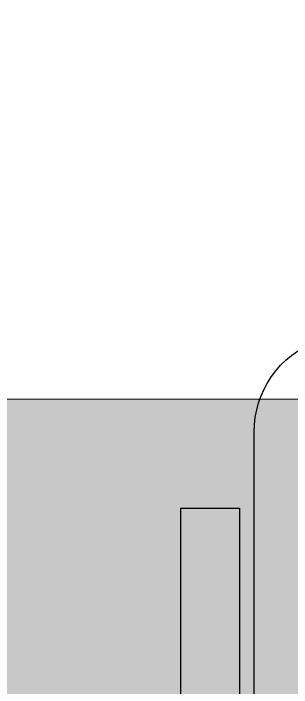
# Model space of a CAD drawing. Header units: metres. Extents: x 512 to 829, y -209 to 245.
# Drawn here: x 656.308 to 656.593, y -153.768 to -153.077 of the extents above; entities that cross this region are included whole.
import ezdxf

# ---------------------------------------------------------------- set-up
doc = ezdxf.new("R2010")
doc.units = ezdxf.units.M
doc.header["$LTSCALE"] = 0.508
doc.set_wipeout_variables(frame=1)
doc.linetypes.add('HIDDEN', pattern=[0.375, 0.25, -0.125])
doc.layers.add('ARQ-LAYOUT', color=7, linetype='HIDDEN')
doc.layers.add('ARQ-MOB-CAD', color=250, linetype='Continuous')
doc.layers.add('EQUIPAMENTO', color=3, linetype='Continuous', lineweight=0)
doc.layers.add('USO-Capela', color=201, linetype='Continuous', lineweight=15)

# ---------------------------------------------------------------- blocks, each defined once
blk = doc.blocks.new('35S66S7401')
at = {"layer": 'ARQ-MOB-CAD'}
blk.add_lwpolyline([(-0.18014, 0.08269, 0.181476), (0.18014, 0.08269, 0.312558), (0.245, 0.17631), (0.245, 0.58377, 0.34754), (0.17798, 0.66854, 0.059745), (0, 0.69, 0.059745), (-0.17798, 0.66854, 0.34754), (-0.245, 0.58377), (-0.245, 0.17631, 0.312558)], format="xyb", close=True, dxfattribs=at)
for points in [[(0.245, 0.58377, 0.272556), (0.17422, 0.65265, 0.059776), (0, 0.67366, 0.059776), (-0.17421, 0.65265, 0.272556), (-0.245, 0.58377, 0.278118)], [(0.245, 0.58377, -0.342833), (0.18627, 0.55653, 0.037263), (0.01959, 0.58559, 0.049093), (-0.01959, 0.58559, 0.037263), (-0.18627, 0.55653, -0.342833), (-0.245, 0.58377)], [(0.245, 0.4836, -0.342833), (0.18627, 0.45636, 0.037263), (0.01959, 0.48542, 0.049093), (-0.01959, 0.48542, 0.037263), (-0.18627, 0.45636, -0.342833), (-0.245, 0.4836)]]:
    blk.add_lwpolyline(points, format="xyb", dxfattribs=at)
for points in [[(-0.26, 0.59939), (-0.32, 0.59939), (-0.32, 0.25439), (-0.26, 0.25439)], [(0.26, 0.59939), (0.32, 0.59939), (0.32, 0.25439), (0.26, 0.25439)]]:
    blk.add_lwpolyline(points, close=True, dxfattribs=at)

msp = doc.modelspace()

# ---------------------------------------------------------------- hatches: boundary and pattern name
at = {"layer": 'USO-Capela', "transparency": 33554559}
h = msp.add_hatch(color=256, dxfattribs=at)
h.dxf.hatch_style = 1
h.paths.add_polyline_path([(655.50446, -160.31508), (659.4169, -160.32111), (659.4169, -163.46803), (662.02446, -163.46803), (662.02446, -151.76961), (655.50446, -151.76961)])

# ---------------------------------------------------------------- next in the draw order: wipeouts: each hides what was drawn before it
at = {"color": 7, "linetype": 'Continuous', "lineweight": 5}
msp.add_wipeout([(655.5999, -153.47254), (657.9999, -153.47254), (657.9999, -152.37254), (655.5999, -152.37254)], dxfattribs=at).dxf.layer = 'EQUIPAMENTO'

# ---------------------------------------------------------------- next in the draw order: linework, layer by layer
at = {"layer": 'EQUIPAMENTO', "color": 7, "linetype": 'Continuous', "lineweight": 5}
msp.add_lwpolyline([(655.5999, -153.47254), (657.9999, -153.47254), (657.9999, -152.37254), (655.5999, -152.37254)], close=True, dxfattribs=at)

# ---------------------------------------------------------------- next in the draw order: block references
at = {"layer": 'ARQ-LAYOUT', "xscale": -1, "rotation": 180}
msp.add_blockref('35S66S7401', (656.7999, -153.32988), dxfattribs=at)

doc.saveas('drawing.dxf')
